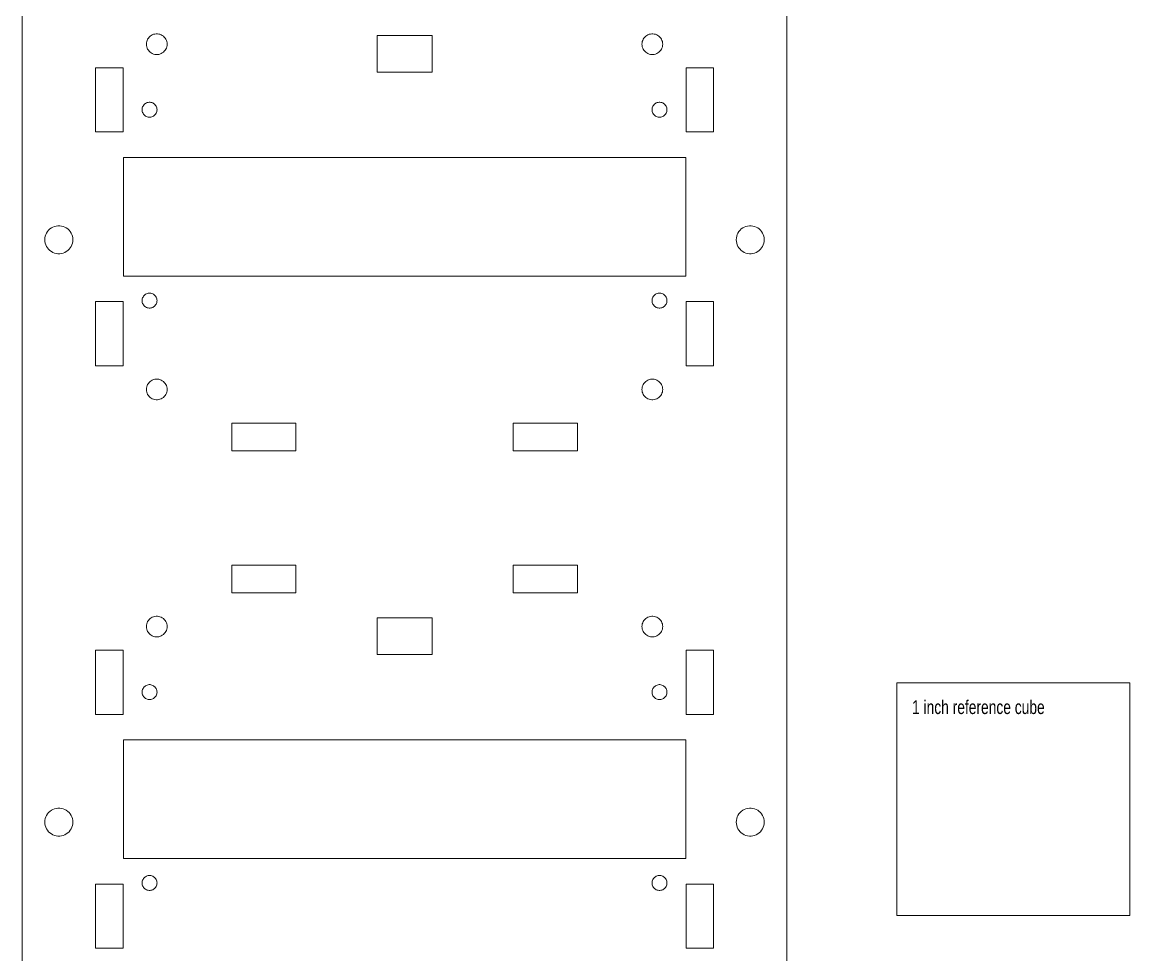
# Model space of a CAD drawing. Header units: millimetres. Extents: x -42 to 79, y -181 to 181.
# Drawn here: x -41.7 to 79.1, y -17 to 84.7 of the extents above; entities that cross this region are included whole.
import ezdxf

# ---------------------------------------------------------------- set-up
doc = ezdxf.new("R2010")
doc.units = ezdxf.units.MM
doc.layers.get('0').update_dxf_attribs({"linetype": 'CONTINUOUS', "lineweight": 0})
doc.styles.get("Standard").update_dxf_attribs({"font": 'txt', "width": 0.75})

msp = doc.modelspace()

# ---------------------------------------------------------------- linework, layer by layer
for p, q in [((-41.7, -179.4), (-41.7, 179.4)), ((41.7, 179.4), (41.7, -179.4)), ((-27.505, 83.346), (-27.373, 83.398)), ((-27.373, 83.398), (-27.235, 83.434)), ((-27.235, 83.434), (-27.094, 83.451)), ((-27.094, 83.451), (-26.952, 83.451)), ((-26.952, 83.451), (-26.812, 83.434)), ((-26.812, 83.434), (-26.674, 83.398)), ((-26.674, 83.398), (-26.542, 83.346)), ((26.542, 83.346), (26.674, 83.398)), ((26.674, 83.398), (26.812, 83.434)), ((26.812, 83.434), (26.952, 83.451)), ((26.952, 83.451), (27.094, 83.451)), ((27.094, 83.451), (27.235, 83.434)), ((27.235, 83.434), (27.373, 83.398)), ((27.373, 83.398), (27.505, 83.346)), ((-28.154, 82.323), (-28.145, 82.465)), ((-28.145, 82.182), (-28.154, 82.323)), ((-28.145, 82.465), (-28.118, 82.604)), ((-28.118, 82.042), (-28.145, 82.182)), ((-28.118, 82.604), (-28.074, 82.739)), ((-28.074, 82.739), (-28.014, 82.868)), ((-28.014, 82.868), (-27.938, 82.988)), ((-27.938, 82.988), (-27.847, 83.097)), ((-27.847, 83.097), (-27.744, 83.194)), ((-27.744, 83.194), (-27.629, 83.278)), ((-27.629, 83.278), (-27.505, 83.346)), ((-26.542, 83.346), (-26.418, 83.278)), ((-26.418, 83.278), (-26.303, 83.194)), ((-26.303, 83.194), (-26.199, 83.097)), ((-26.199, 83.097), (-26.109, 82.988)), ((-26.109, 82.988), (-26.033, 82.868)), ((-26.033, 82.868), (-25.972, 82.739)), ((-25.972, 82.739), (-25.929, 82.604)), ((-25.929, 82.604), (-25.902, 82.465)), ((-25.902, 82.182), (-25.929, 82.042)), ((-25.902, 82.465), (-25.893, 82.323)), ((-25.893, 82.323), (-25.902, 82.182)), ((-3, 79.28), (-3, 83.28)), ((-3, 83.28), (3, 83.28)), ((3, 83.28), (3, 79.28)), ((25.893, 82.323), (25.902, 82.465)), ((25.902, 82.182), (25.893, 82.323)), ((25.902, 82.465), (25.929, 82.604)), ((25.929, 82.042), (25.902, 82.182)), ((25.929, 82.604), (25.972, 82.739)), ((25.972, 82.739), (26.033, 82.868)), ((26.033, 82.868), (26.109, 82.988)), ((26.109, 82.988), (26.199, 83.097)), ((26.199, 83.097), (26.303, 83.194)), ((26.303, 83.194), (26.418, 83.278)), ((26.418, 83.278), (26.542, 83.346)), ((27.505, 83.346), (27.629, 83.278)), ((27.629, 83.278), (27.744, 83.194)), ((27.744, 83.194), (27.847, 83.097)), ((27.847, 83.097), (27.938, 82.988)), ((27.938, 82.988), (28.014, 82.868)), ((28.014, 82.868), (28.074, 82.739)), ((28.074, 82.739), (28.118, 82.604)), ((28.118, 82.604), (28.145, 82.465)), ((28.145, 82.182), (28.118, 82.042)), ((28.145, 82.465), (28.154, 82.323)), ((28.154, 82.323), (28.145, 82.182)), ((-28.074, 81.907), (-28.118, 82.042)), ((-28.014, 81.779), (-28.074, 81.907)), ((-27.938, 81.659), (-28.014, 81.779)), ((-27.847, 81.55), (-27.938, 81.659)), ((-27.744, 81.452), (-27.847, 81.55)), ((-27.629, 81.369), (-27.744, 81.452)), ((-27.505, 81.301), (-27.629, 81.369)), ((-27.373, 81.248), (-27.505, 81.301)), ((-27.235, 81.213), (-27.373, 81.248)), ((-27.094, 81.195), (-27.235, 81.213)), ((-26.952, 81.195), (-27.094, 81.195)), ((-26.812, 81.213), (-26.952, 81.195)), ((-26.674, 81.248), (-26.812, 81.213)), ((-26.542, 81.301), (-26.674, 81.248)), ((-26.418, 81.369), (-26.542, 81.301)), ((-26.303, 81.452), (-26.418, 81.369)), ((-26.199, 81.55), (-26.303, 81.452)), ((-26.109, 81.659), (-26.199, 81.55)), ((-26.033, 81.779), (-26.109, 81.659)), ((-25.972, 81.907), (-26.033, 81.779)), ((-25.929, 82.042), (-25.972, 81.907)), ((25.972, 81.907), (25.929, 82.042)), ((26.033, 81.779), (25.972, 81.907)), ((26.109, 81.659), (26.033, 81.779)), ((26.199, 81.55), (26.109, 81.659)), ((26.303, 81.452), (26.199, 81.55)), ((26.418, 81.369), (26.303, 81.452)), ((26.542, 81.301), (26.418, 81.369)), ((26.674, 81.248), (26.542, 81.301)), ((26.812, 81.213), (26.674, 81.248)), ((26.952, 81.195), (26.812, 81.213)), ((27.094, 81.195), (26.952, 81.195)), ((27.235, 81.213), (27.094, 81.195)), ((27.373, 81.248), (27.235, 81.213)), ((27.505, 81.301), (27.373, 81.248)), ((27.629, 81.369), (27.505, 81.301)), ((27.744, 81.452), (27.629, 81.369)), ((27.847, 81.55), (27.744, 81.452)), ((27.938, 81.659), (27.847, 81.55)), ((28.014, 81.779), (27.938, 81.659)), ((28.074, 81.907), (28.014, 81.779)), ((28.118, 82.042), (28.074, 81.907)), ((-33.7, 72.75), (-33.7, 79.75)), ((-33.7, 79.75), (-30.7, 79.75)), ((-30.7, 79.75), (-30.7, 72.75)), ((30.7, 72.75), (30.7, 79.75)), ((30.7, 79.75), (33.7, 79.75)), ((33.7, 79.75), (33.7, 72.75)), ((3, 79.28), (-3, 79.28)), ((-28.62, 75.176), (-28.614, 75.278)), ((-28.614, 75.074), (-28.62, 75.176)), ((-28.614, 75.278), (-28.594, 75.378)), ((-28.594, 74.974), (-28.614, 75.074)), ((-28.594, 75.378), (-28.563, 75.476)), ((-28.563, 74.876), (-28.594, 74.974)), ((-28.563, 75.476), (-28.519, 75.568)), ((-28.519, 75.568), (-28.465, 75.654)), ((-28.465, 75.654), (-28.399, 75.733)), ((-28.399, 75.733), (-28.325, 75.803)), ((-28.325, 75.803), (-28.242, 75.863)), ((-28.242, 75.863), (-28.153, 75.913)), ((-28.153, 75.913), (-28.058, 75.95)), ((-28.058, 75.95), (-27.959, 75.976)), ((-27.959, 75.976), (-27.857, 75.988)), ((-27.857, 75.988), (-27.755, 75.988)), ((-27.755, 75.988), (-27.653, 75.976)), ((-27.653, 75.976), (-27.554, 75.95)), ((-27.554, 75.95), (-27.459, 75.913)), ((-27.459, 75.913), (-27.37, 75.863)), ((-27.37, 75.863), (-27.287, 75.803)), ((-27.287, 75.803), (-27.213, 75.733)), ((-27.213, 75.733), (-27.147, 75.654)), ((-27.147, 75.654), (-27.093, 75.568)), ((-27.093, 75.568), (-27.049, 75.476)), ((-27.049, 75.476), (-27.018, 75.378)), ((-27.018, 74.974), (-27.049, 74.876)), ((-27.018, 75.378), (-26.998, 75.278)), ((-26.998, 75.074), (-27.018, 74.974)), ((-26.998, 75.278), (-26.992, 75.176)), ((-26.992, 75.176), (-26.998, 75.074)), ((26.992, 75.176), (26.998, 75.278)), ((26.998, 75.074), (26.992, 75.176)), ((26.998, 75.278), (27.018, 75.378)), ((27.018, 74.974), (26.998, 75.074)), ((27.018, 75.378), (27.049, 75.476)), ((27.049, 74.876), (27.018, 74.974)), ((27.049, 75.476), (27.093, 75.568)), ((27.093, 75.568), (27.147, 75.654)), ((27.147, 75.654), (27.213, 75.733)), ((27.213, 75.733), (27.287, 75.803)), ((27.287, 75.803), (27.37, 75.863)), ((27.37, 75.863), (27.459, 75.913)), ((27.459, 75.913), (27.554, 75.95)), ((27.554, 75.95), (27.653, 75.976)), ((27.653, 75.976), (27.755, 75.988)), ((27.755, 75.988), (27.857, 75.988)), ((27.857, 75.988), (27.959, 75.976)), ((27.959, 75.976), (28.058, 75.95)), ((28.058, 75.95), (28.153, 75.913)), ((28.153, 75.913), (28.242, 75.863)), ((28.242, 75.863), (28.325, 75.803)), ((28.325, 75.803), (28.399, 75.733)), ((28.399, 75.733), (28.465, 75.654)), ((28.465, 75.654), (28.519, 75.568)), ((28.519, 75.568), (28.563, 75.476)), ((28.563, 75.476), (28.594, 75.378)), ((28.594, 74.974), (28.563, 74.876)), ((28.594, 75.378), (28.614, 75.278)), ((28.614, 75.074), (28.594, 74.974)), ((28.614, 75.278), (28.62, 75.176)), ((28.62, 75.176), (28.614, 75.074)), ((-28.519, 74.784), (-28.563, 74.876)), ((-28.465, 74.698), (-28.519, 74.784)), ((-28.399, 74.619), (-28.465, 74.698)), ((-28.325, 74.549), (-28.399, 74.619)), ((-28.242, 74.489), (-28.325, 74.549)), ((-28.153, 74.439), (-28.242, 74.489)), ((-28.058, 74.402), (-28.153, 74.439)), ((-27.959, 74.376), (-28.058, 74.402)), ((-27.857, 74.364), (-27.959, 74.376)), ((-27.755, 74.364), (-27.857, 74.364)), ((-27.653, 74.376), (-27.755, 74.364)), ((-27.554, 74.402), (-27.653, 74.376)), ((-27.459, 74.439), (-27.554, 74.402)), ((-27.37, 74.489), (-27.459, 74.439)), ((-27.287, 74.549), (-27.37, 74.489)), ((-27.213, 74.619), (-27.287, 74.549)), ((-27.147, 74.698), (-27.213, 74.619)), ((-27.093, 74.784), (-27.147, 74.698)), ((-27.049, 74.876), (-27.093, 74.784)), ((27.093, 74.784), (27.049, 74.876)), ((27.147, 74.698), (27.093, 74.784)), ((27.213, 74.619), (27.147, 74.698)), ((27.287, 74.549), (27.213, 74.619)), ((27.37, 74.489), (27.287, 74.549)), ((27.459, 74.439), (27.37, 74.489)), ((27.554, 74.402), (27.459, 74.439)), ((27.653, 74.376), (27.554, 74.402)), ((27.755, 74.364), (27.653, 74.376)), ((27.857, 74.364), (27.755, 74.364)), ((27.959, 74.376), (27.857, 74.364)), ((28.058, 74.402), (27.959, 74.376)), ((28.153, 74.439), (28.058, 74.402)), ((28.242, 74.489), (28.153, 74.439)), ((28.325, 74.549), (28.242, 74.489)), ((28.399, 74.619), (28.325, 74.549)), ((28.465, 74.698), (28.399, 74.619)), ((28.519, 74.784), (28.465, 74.698)), ((28.563, 74.876), (28.519, 74.784)), ((-30.7, 72.75), (-33.7, 72.75)), ((33.7, 72.75), (30.7, 72.75)), ((-30.665, 57.025), (-30.665, 69.975)), ((-30.665, 69.975), (30.665, 69.975)), ((30.665, 69.975), (30.665, 57.025)), ((-39.117, 61.561), (-39.035, 61.734)), ((-39.035, 61.734), (-38.933, 61.896)), ((-38.933, 61.896), (-38.811, 62.043)), ((-38.811, 62.043), (-38.671, 62.174)), ((-38.671, 62.174), (-38.517, 62.287)), ((-38.517, 62.287), (-38.349, 62.379)), ((-38.349, 62.379), (-38.171, 62.449)), ((-38.171, 62.449), (-37.986, 62.497)), ((-37.986, 62.497), (-37.796, 62.521)), ((-37.796, 62.521), (-37.604, 62.521)), ((-37.604, 62.521), (-37.414, 62.497)), ((-37.414, 62.497), (-37.229, 62.449)), ((-37.229, 62.449), (-37.051, 62.379)), ((-37.051, 62.379), (-36.883, 62.287)), ((-36.883, 62.287), (-36.729, 62.174)), ((-36.729, 62.174), (-36.589, 62.043)), ((-36.589, 62.043), (-36.467, 61.896)), ((-36.467, 61.896), (-36.365, 61.734)), ((-36.365, 61.734), (-36.283, 61.561)), ((36.283, 61.561), (36.365, 61.734)), ((36.365, 61.734), (36.467, 61.896)), ((36.467, 61.896), (36.589, 62.043)), ((36.589, 62.043), (36.729, 62.174)), ((36.729, 62.174), (36.883, 62.287)), ((36.883, 62.287), (37.051, 62.379)), ((37.051, 62.379), (37.229, 62.449)), ((37.229, 62.449), (37.414, 62.497)), ((37.414, 62.497), (37.604, 62.521)), ((37.604, 62.521), (37.796, 62.521)), ((37.796, 62.521), (37.986, 62.497)), ((37.986, 62.497), (38.171, 62.449)), ((38.171, 62.449), (38.349, 62.379)), ((38.349, 62.379), (38.517, 62.287)), ((38.517, 62.287), (38.671, 62.174)), ((38.671, 62.174), (38.811, 62.043)), ((38.811, 62.043), (38.933, 61.896)), ((38.933, 61.896), (39.035, 61.734)), ((39.035, 61.734), (39.117, 61.561)), ((-39.224, 61), (-39.212, 61.191)), ((-39.212, 60.809), (-39.224, 61)), ((-39.212, 61.191), (-39.176, 61.379)), ((-39.176, 60.621), (-39.212, 60.809)), ((-39.176, 61.379), (-39.117, 61.561)), ((-39.117, 60.439), (-39.176, 60.621)), ((-39.035, 60.266), (-39.117, 60.439)), ((-36.283, 60.439), (-36.365, 60.266)), ((-36.283, 61.561), (-36.224, 61.379)), ((-36.224, 60.621), (-36.283, 60.439)), ((-36.224, 61.379), (-36.188, 61.191)), ((-36.188, 60.809), (-36.224, 60.621)), ((-36.188, 61.191), (-36.176, 61)), ((-36.176, 61), (-36.188, 60.809)), ((36.176, 61), (36.188, 61.191)), ((36.188, 60.809), (36.176, 61)), ((36.188, 61.191), (36.224, 61.379)), ((36.224, 60.621), (36.188, 60.809)), ((36.224, 61.379), (36.283, 61.561)), ((36.283, 60.439), (36.224, 60.621)), ((36.365, 60.266), (36.283, 60.439)), ((39.117, 60.439), (39.035, 60.266)), ((39.117, 61.561), (39.176, 61.379)), ((39.176, 60.621), (39.117, 60.439)), ((39.176, 61.379), (39.212, 61.191)), ((39.212, 60.809), (39.176, 60.621)), ((39.212, 61.191), (39.224, 61)), ((39.224, 61), (39.212, 60.809)), ((-38.933, 60.104), (-39.035, 60.266)), ((-38.811, 59.957), (-38.933, 60.104)), ((-38.671, 59.826), (-38.811, 59.957)), ((-38.517, 59.713), (-38.671, 59.826)), ((-38.349, 59.621), (-38.517, 59.713)), ((-38.171, 59.551), (-38.349, 59.621)), ((-37.986, 59.503), (-38.171, 59.551)), ((-37.796, 59.479), (-37.986, 59.503)), ((-37.604, 59.479), (-37.796, 59.479)), ((-37.414, 59.503), (-37.604, 59.479)), ((-37.229, 59.551), (-37.414, 59.503)), ((-37.051, 59.621), (-37.229, 59.551)), ((-36.883, 59.713), (-37.051, 59.621)), ((-36.729, 59.826), (-36.883, 59.713)), ((-36.589, 59.957), (-36.729, 59.826)), ((-36.467, 60.104), (-36.589, 59.957)), ((-36.365, 60.266), (-36.467, 60.104)), ((36.467, 60.104), (36.365, 60.266)), ((36.589, 59.957), (36.467, 60.104)), ((36.729, 59.826), (36.589, 59.957)), ((36.883, 59.713), (36.729, 59.826)), ((37.051, 59.621), (36.883, 59.713)), ((37.229, 59.551), (37.051, 59.621)), ((37.414, 59.503), (37.229, 59.551)), ((37.604, 59.479), (37.414, 59.503)), ((37.796, 59.479), (37.604, 59.479)), ((37.986, 59.503), (37.796, 59.479)), ((38.171, 59.551), (37.986, 59.503)), ((38.349, 59.621), (38.171, 59.551)), ((38.517, 59.713), (38.349, 59.621)), ((38.671, 59.826), (38.517, 59.713)), ((38.811, 59.957), (38.671, 59.826)), ((38.933, 60.104), (38.811, 59.957)), ((39.035, 60.266), (38.933, 60.104)), ((30.665, 57.025), (-30.665, 57.025)), ((-28.62, 54.364), (-28.614, 54.466)), ((-28.614, 54.262), (-28.62, 54.364)), ((-28.614, 54.466), (-28.594, 54.566)), ((-28.594, 54.566), (-28.563, 54.664)), ((-28.563, 54.664), (-28.519, 54.756)), ((-28.519, 54.756), (-28.465, 54.842)), ((-28.465, 54.842), (-28.399, 54.921)), ((-28.399, 54.921), (-28.325, 54.991)), ((-28.325, 54.991), (-28.242, 55.051)), ((-28.242, 55.051), (-28.153, 55.101)), ((-28.153, 55.101), (-28.058, 55.138)), ((-28.058, 55.138), (-27.959, 55.164)), ((-27.959, 55.164), (-27.857, 55.176)), ((-27.857, 55.176), (-27.755, 55.176)), ((-27.755, 55.176), (-27.653, 55.164)), ((-27.653, 55.164), (-27.554, 55.138)), ((-27.554, 55.138), (-27.459, 55.101)), ((-27.459, 55.101), (-27.37, 55.051)), ((-27.37, 55.051), (-27.287, 54.991)), ((-27.287, 54.991), (-27.213, 54.921)), ((-27.213, 54.921), (-27.147, 54.842)), ((-27.147, 54.842), (-27.093, 54.756)), ((-27.093, 54.756), (-27.049, 54.664)), ((-27.049, 54.664), (-27.018, 54.566)), ((-27.018, 54.566), (-26.998, 54.466)), ((-26.998, 54.466), (-26.992, 54.364)), ((-26.992, 54.364), (-26.998, 54.262)), ((26.992, 54.364), (26.998, 54.466)), ((26.998, 54.262), (26.992, 54.364)), ((26.998, 54.466), (27.018, 54.566)), ((27.018, 54.566), (27.049, 54.664)), ((27.049, 54.664), (27.093, 54.756)), ((27.093, 54.756), (27.147, 54.842)), ((27.147, 54.842), (27.213, 54.921)), ((27.213, 54.921), (27.287, 54.991)), ((27.287, 54.991), (27.37, 55.051)), ((27.37, 55.051), (27.459, 55.101)), ((27.459, 55.101), (27.554, 55.138)), ((27.554, 55.138), (27.653, 55.164)), ((27.653, 55.164), (27.755, 55.176)), ((27.755, 55.176), (27.857, 55.176)), ((27.857, 55.176), (27.959, 55.164)), ((27.959, 55.164), (28.058, 55.138)), ((28.058, 55.138), (28.153, 55.101)), ((28.153, 55.101), (28.242, 55.051)), ((28.242, 55.051), (28.325, 54.991)), ((28.325, 54.991), (28.399, 54.921)), ((28.399, 54.921), (28.465, 54.842)), ((28.465, 54.842), (28.519, 54.756)), ((28.519, 54.756), (28.563, 54.664)), ((28.563, 54.664), (28.594, 54.566)), ((28.594, 54.566), (28.614, 54.466)), ((28.614, 54.466), (28.62, 54.364)), ((28.62, 54.364), (28.614, 54.262)), ((-33.7, 47.25), (-33.7, 54.25)), ((-33.7, 54.25), (-30.7, 54.25)), ((-30.7, 54.25), (-30.7, 47.25)), ((-28.594, 54.162), (-28.614, 54.262)), ((-28.563, 54.064), (-28.594, 54.162)), ((-28.519, 53.972), (-28.563, 54.064)), ((-28.465, 53.886), (-28.519, 53.972)), ((-28.399, 53.807), (-28.465, 53.886)), ((-28.325, 53.737), (-28.399, 53.807)), ((-28.242, 53.677), (-28.325, 53.737)), ((-28.153, 53.627), (-28.242, 53.677)), ((-28.058, 53.59), (-28.153, 53.627)), ((-27.959, 53.564), (-28.058, 53.59)), ((-27.857, 53.552), (-27.959, 53.564)), ((-27.755, 53.552), (-27.857, 53.552)), ((-27.653, 53.564), (-27.755, 53.552)), ((-27.554, 53.59), (-27.653, 53.564)), ((-27.459, 53.627), (-27.554, 53.59)), ((-27.37, 53.677), (-27.459, 53.627)), ((-27.287, 53.737), (-27.37, 53.677)), ((-27.213, 53.807), (-27.287, 53.737)), ((-27.147, 53.886), (-27.213, 53.807)), ((-27.093, 53.972), (-27.147, 53.886)), ((-27.049, 54.064), (-27.093, 53.972)), ((-27.018, 54.162), (-27.049, 54.064)), ((-26.998, 54.262), (-27.018, 54.162)), ((27.018, 54.162), (26.998, 54.262)), ((27.049, 54.064), (27.018, 54.162)), ((27.093, 53.972), (27.049, 54.064)), ((27.147, 53.886), (27.093, 53.972)), ((27.213, 53.807), (27.147, 53.886)), ((27.287, 53.737), (27.213, 53.807)), ((27.37, 53.677), (27.287, 53.737)), ((27.459, 53.627), (27.37, 53.677)), ((27.554, 53.59), (27.459, 53.627)), ((27.653, 53.564), (27.554, 53.59)), ((27.755, 53.552), (27.653, 53.564)), ((27.857, 53.552), (27.755, 53.552)), ((27.959, 53.564), (27.857, 53.552)), ((28.058, 53.59), (27.959, 53.564)), ((28.153, 53.627), (28.058, 53.59)), ((28.242, 53.677), (28.153, 53.627)), ((28.325, 53.737), (28.242, 53.677)), ((28.399, 53.807), (28.325, 53.737)), ((28.465, 53.886), (28.399, 53.807)), ((28.519, 53.972), (28.465, 53.886)), ((28.563, 54.064), (28.519, 53.972)), ((28.594, 54.162), (28.563, 54.064)), ((28.614, 54.262), (28.594, 54.162)), ((30.7, 47.25), (30.7, 54.25)), ((30.7, 54.25), (33.7, 54.25)), ((33.7, 54.25), (33.7, 47.25)), ((-30.7, 47.25), (-33.7, 47.25)), ((33.7, 47.25), (30.7, 47.25)), ((-28.154, 44.677), (-28.145, 44.818)), ((-28.145, 44.818), (-28.118, 44.958)), ((-28.118, 44.958), (-28.074, 45.093)), ((-28.074, 45.093), (-28.014, 45.221)), ((-28.014, 45.221), (-27.938, 45.341)), ((-27.938, 45.341), (-27.847, 45.45)), ((-27.847, 45.45), (-27.744, 45.548)), ((-27.744, 45.548), (-27.629, 45.631)), ((-27.629, 45.631), (-27.505, 45.699)), ((-27.505, 45.699), (-27.373, 45.752)), ((-27.373, 45.752), (-27.235, 45.787)), ((-27.235, 45.787), (-27.094, 45.805)), ((-27.094, 45.805), (-26.952, 45.805)), ((-26.952, 45.805), (-26.812, 45.787)), ((-26.812, 45.787), (-26.674, 45.752)), ((-26.674, 45.752), (-26.542, 45.699)), ((-26.542, 45.699), (-26.418, 45.631)), ((-26.418, 45.631), (-26.303, 45.548)), ((-26.303, 45.548), (-26.199, 45.45)), ((-26.199, 45.45), (-26.109, 45.341)), ((-26.109, 45.341), (-26.033, 45.221)), ((-26.033, 45.221), (-25.972, 45.093)), ((-25.972, 45.093), (-25.929, 44.958)), ((-25.929, 44.958), (-25.902, 44.818)), ((-25.902, 44.818), (-25.893, 44.677)), ((25.893, 44.677), (25.902, 44.818)), ((25.902, 44.818), (25.929, 44.958)), ((25.929, 44.958), (25.972, 45.093)), ((25.972, 45.093), (26.033, 45.221)), ((26.033, 45.221), (26.109, 45.341)), ((26.109, 45.341), (26.199, 45.45)), ((26.199, 45.45), (26.303, 45.548)), ((26.303, 45.548), (26.418, 45.631)), ((26.418, 45.631), (26.542, 45.699)), ((26.542, 45.699), (26.674, 45.752)), ((26.674, 45.752), (26.812, 45.787)), ((26.812, 45.787), (26.952, 45.805)), ((26.952, 45.805), (27.094, 45.805)), ((27.094, 45.805), (27.235, 45.787)), ((27.235, 45.787), (27.373, 45.752)), ((27.373, 45.752), (27.505, 45.699)), ((27.505, 45.699), (27.629, 45.631)), ((27.629, 45.631), (27.744, 45.548)), ((27.744, 45.548), (27.847, 45.45)), ((27.847, 45.45), (27.938, 45.341)), ((27.938, 45.341), (28.014, 45.221)), ((28.014, 45.221), (28.074, 45.093)), ((28.074, 45.093), (28.118, 44.958)), ((28.118, 44.958), (28.145, 44.818)), ((28.145, 44.818), (28.154, 44.677)), ((-28.145, 44.535), (-28.154, 44.677)), ((-28.118, 44.396), (-28.145, 44.535)), ((-28.074, 44.261), (-28.118, 44.396)), ((-28.014, 44.132), (-28.074, 44.261)), ((-27.938, 44.012), (-28.014, 44.132)), ((-27.847, 43.903), (-27.938, 44.012)), ((-27.744, 43.806), (-27.847, 43.903)), ((-27.629, 43.722), (-27.744, 43.806)), ((-27.505, 43.654), (-27.629, 43.722)), ((-27.373, 43.602), (-27.505, 43.654)), ((-27.235, 43.566), (-27.373, 43.602)), ((-27.094, 43.549), (-27.235, 43.566)), ((-26.952, 43.549), (-27.094, 43.549)), ((-26.812, 43.566), (-26.952, 43.549)), ((-26.674, 43.602), (-26.812, 43.566)), ((-26.542, 43.654), (-26.674, 43.602)), ((-26.418, 43.722), (-26.542, 43.654)), ((-26.303, 43.806), (-26.418, 43.722)), ((-26.199, 43.903), (-26.303, 43.806)), ((-26.109, 44.012), (-26.199, 43.903)), ((-26.033, 44.132), (-26.109, 44.012)), ((-25.972, 44.261), (-26.033, 44.132)), ((-25.929, 44.396), (-25.972, 44.261)), ((-25.902, 44.535), (-25.929, 44.396)), ((-25.893, 44.677), (-25.902, 44.535)), ((25.902, 44.535), (25.893, 44.677)), ((25.929, 44.396), (25.902, 44.535)), ((25.972, 44.261), (25.929, 44.396)), ((26.033, 44.132), (25.972, 44.261)), ((26.109, 44.012), (26.033, 44.132)), ((26.199, 43.903), (26.109, 44.012)), ((26.303, 43.806), (26.199, 43.903)), ((26.418, 43.722), (26.303, 43.806)), ((26.542, 43.654), (26.418, 43.722)), ((26.674, 43.602), (26.542, 43.654)), ((26.812, 43.566), (26.674, 43.602)), ((26.952, 43.549), (26.812, 43.566)), ((27.094, 43.549), (26.952, 43.549)), ((27.235, 43.566), (27.094, 43.549)), ((27.373, 43.602), (27.235, 43.566)), ((27.505, 43.654), (27.373, 43.602)), ((27.629, 43.722), (27.505, 43.654)), ((27.744, 43.806), (27.629, 43.722)), ((27.847, 43.903), (27.744, 43.806)), ((27.938, 44.012), (27.847, 43.903)), ((28.014, 44.132), (27.938, 44.012)), ((28.074, 44.261), (28.014, 44.132)), ((28.118, 44.396), (28.074, 44.261)), ((28.145, 44.535), (28.118, 44.396)), ((28.154, 44.677), (28.145, 44.535)), ((-18.85, 38), (-18.85, 41)), ((-18.85, 41), (-11.85, 41)), ((-11.85, 41), (-11.85, 38)), ((11.85, 38), (11.85, 41)), ((11.85, 41), (18.85, 41)), ((18.85, 41), (18.85, 38)), ((-11.85, 38), (-18.85, 38)), ((18.85, 38), (11.85, 38)), ((-18.85, 22.5), (-18.85, 25.5)), ((-18.85, 25.5), (-11.85, 25.5)), ((-11.85, 25.5), (-11.85, 22.5)), ((11.85, 22.5), (11.85, 25.5)), ((11.85, 25.5), (18.85, 25.5)), ((18.85, 25.5), (18.85, 22.5)), ((-11.85, 22.5), (-18.85, 22.5)), ((18.85, 22.5), (11.85, 22.5)), ((-28.074, 19.239), (-28.014, 19.368)), ((-28.014, 19.368), (-27.938, 19.488)), ((-27.938, 19.488), (-27.847, 19.597)), ((-27.847, 19.597), (-27.744, 19.694)), ((-27.744, 19.694), (-27.629, 19.778)), ((-27.629, 19.778), (-27.505, 19.846)), ((-27.505, 19.846), (-27.373, 19.898)), ((-27.373, 19.898), (-27.235, 19.934)), ((-27.235, 19.934), (-27.094, 19.951)), ((-27.094, 19.951), (-26.952, 19.951)), ((-26.952, 19.951), (-26.812, 19.934)), ((-26.812, 19.934), (-26.674, 19.898)), ((-26.674, 19.898), (-26.542, 19.846)), ((-26.542, 19.846), (-26.418, 19.778)), ((-26.418, 19.778), (-26.303, 19.694)), ((-26.303, 19.694), (-26.199, 19.597)), ((-26.199, 19.597), (-26.109, 19.488)), ((-26.109, 19.488), (-26.033, 19.368)), ((-26.033, 19.368), (-25.972, 19.239)), ((-3, 15.78), (-3, 19.78)), ((-3, 19.78), (3, 19.78)), ((3, 19.78), (3, 15.78)), ((25.972, 19.239), (26.033, 19.368)), ((26.033, 19.368), (26.109, 19.488)), ((26.109, 19.488), (26.199, 19.597)), ((26.199, 19.597), (26.303, 19.694)), ((26.303, 19.694), (26.418, 19.778)), ((26.418, 19.778), (26.542, 19.846)), ((26.542, 19.846), (26.674, 19.898)), ((26.674, 19.898), (26.812, 19.934)), ((26.812, 19.934), (26.952, 19.951)), ((26.952, 19.951), (27.094, 19.951)), ((27.094, 19.951), (27.235, 19.934)), ((27.235, 19.934), (27.373, 19.898)), ((27.373, 19.898), (27.505, 19.846)), ((27.505, 19.846), (27.629, 19.778)), ((27.629, 19.778), (27.744, 19.694)), ((27.744, 19.694), (27.847, 19.597)), ((27.847, 19.597), (27.938, 19.488)), ((27.938, 19.488), (28.014, 19.368)), ((28.014, 19.368), (28.074, 19.239)), ((-28.154, 18.823), (-28.145, 18.965)), ((-28.145, 18.682), (-28.154, 18.823)), ((-28.145, 18.965), (-28.118, 19.104)), ((-28.118, 18.542), (-28.145, 18.682)), ((-28.118, 19.104), (-28.074, 19.239)), ((-28.074, 18.407), (-28.118, 18.542)), ((-28.014, 18.279), (-28.074, 18.407)), ((-27.938, 18.159), (-28.014, 18.279)), ((-27.847, 18.05), (-27.938, 18.159)), ((-26.109, 18.159), (-26.199, 18.05)), ((-26.033, 18.279), (-26.109, 18.159)), ((-25.972, 18.407), (-26.033, 18.279)), ((-25.972, 19.239), (-25.929, 19.104)), ((-25.929, 18.542), (-25.972, 18.407)), ((-25.929, 19.104), (-25.902, 18.965)), ((-25.902, 18.682), (-25.929, 18.542)), ((-25.902, 18.965), (-25.893, 18.823)), ((-25.893, 18.823), (-25.902, 18.682)), ((25.893, 18.823), (25.902, 18.965)), ((25.902, 18.682), (25.893, 18.823)), ((25.902, 18.965), (25.929, 19.104)), ((25.929, 18.542), (25.902, 18.682)), ((25.929, 19.104), (25.972, 19.239)), ((25.972, 18.407), (25.929, 18.542)), ((26.033, 18.279), (25.972, 18.407)), ((26.109, 18.159), (26.033, 18.279)), ((26.199, 18.05), (26.109, 18.159)), ((27.938, 18.159), (27.847, 18.05)), ((28.014, 18.279), (27.938, 18.159)), ((28.074, 18.407), (28.014, 18.279)), ((28.074, 19.239), (28.118, 19.104)), ((28.118, 18.542), (28.074, 18.407)), ((28.118, 19.104), (28.145, 18.965)), ((28.145, 18.682), (28.118, 18.542)), ((28.145, 18.965), (28.154, 18.823)), ((28.154, 18.823), (28.145, 18.682)), ((-27.744, 17.952), (-27.847, 18.05)), ((-27.629, 17.869), (-27.744, 17.952)), ((-27.505, 17.801), (-27.629, 17.869)), ((-27.373, 17.748), (-27.505, 17.801)), ((-27.235, 17.713), (-27.373, 17.748)), ((-27.094, 17.695), (-27.235, 17.713)), ((-26.952, 17.695), (-27.094, 17.695)), ((-26.812, 17.713), (-26.952, 17.695)), ((-26.674, 17.748), (-26.812, 17.713)), ((-26.542, 17.801), (-26.674, 17.748)), ((-26.418, 17.869), (-26.542, 17.801)), ((-26.303, 17.952), (-26.418, 17.869)), ((-26.199, 18.05), (-26.303, 17.952)), ((26.303, 17.952), (26.199, 18.05)), ((26.418, 17.869), (26.303, 17.952)), ((26.542, 17.801), (26.418, 17.869)), ((26.674, 17.748), (26.542, 17.801)), ((26.812, 17.713), (26.674, 17.748)), ((26.952, 17.695), (26.812, 17.713)), ((27.094, 17.695), (26.952, 17.695)), ((27.235, 17.713), (27.094, 17.695)), ((27.373, 17.748), (27.235, 17.713)), ((27.505, 17.801), (27.373, 17.748)), ((27.629, 17.869), (27.505, 17.801)), ((27.744, 17.952), (27.629, 17.869)), ((27.847, 18.05), (27.744, 17.952)), ((-33.7, 9.25), (-33.7, 16.25)), ((-33.7, 16.25), (-30.7, 16.25)), ((-30.7, 16.25), (-30.7, 9.25)), ((3, 15.78), (-3, 15.78)), ((30.7, 9.25), (30.7, 16.25)), ((30.7, 16.25), (33.7, 16.25)), ((33.7, 16.25), (33.7, 9.25)), ((-28.519, 12.068), (-28.465, 12.154)), ((-28.465, 12.154), (-28.399, 12.233)), ((-28.399, 12.233), (-28.325, 12.303)), ((-28.325, 12.303), (-28.242, 12.363)), ((-28.242, 12.363), (-28.153, 12.413)), ((-28.153, 12.413), (-28.058, 12.45)), ((-28.058, 12.45), (-27.959, 12.476)), ((-27.959, 12.476), (-27.857, 12.488)), ((-27.857, 12.488), (-27.755, 12.488)), ((-27.755, 12.488), (-27.653, 12.476)), ((-27.653, 12.476), (-27.554, 12.45)), ((-27.554, 12.45), (-27.459, 12.413)), ((-27.459, 12.413), (-27.37, 12.363)), ((-27.37, 12.363), (-27.287, 12.303)), ((-27.287, 12.303), (-27.213, 12.233)), ((-27.213, 12.233), (-27.147, 12.154)), ((-27.147, 12.154), (-27.093, 12.068)), ((27.093, 12.068), (27.147, 12.154)), ((27.147, 12.154), (27.213, 12.233)), ((27.213, 12.233), (27.287, 12.303)), ((27.287, 12.303), (27.37, 12.363)), ((27.37, 12.363), (27.459, 12.413)), ((27.459, 12.413), (27.554, 12.45)), ((27.554, 12.45), (27.653, 12.476)), ((27.653, 12.476), (27.755, 12.488)), ((27.755, 12.488), (27.857, 12.488)), ((27.857, 12.488), (27.959, 12.476)), ((27.959, 12.476), (28.058, 12.45)), ((28.058, 12.45), (28.153, 12.413)), ((28.153, 12.413), (28.242, 12.363)), ((28.242, 12.363), (28.325, 12.303)), ((28.325, 12.303), (28.399, 12.233)), ((28.399, 12.233), (28.465, 12.154)), ((28.465, 12.154), (28.519, 12.068)), ((53.7, -12.7), (53.7, 12.7)), ((53.7, 12.7), (79.1, 12.7)), ((79.1, 12.7), (79.1, -12.7)), ((-28.62, 11.676), (-28.614, 11.778)), ((-28.614, 11.574), (-28.62, 11.676)), ((-28.614, 11.778), (-28.594, 11.878)), ((-28.594, 11.474), (-28.614, 11.574)), ((-28.594, 11.878), (-28.563, 11.976)), ((-28.563, 11.376), (-28.594, 11.474)), ((-28.563, 11.976), (-28.519, 12.068)), ((-28.519, 11.284), (-28.563, 11.376)), ((-28.465, 11.198), (-28.519, 11.284)), ((-28.399, 11.119), (-28.465, 11.198)), ((-28.325, 11.049), (-28.399, 11.119)), ((-28.242, 10.989), (-28.325, 11.049)), ((-28.153, 10.939), (-28.242, 10.989)), ((-28.058, 10.902), (-28.153, 10.939)), ((-27.959, 10.876), (-28.058, 10.902)), ((-27.857, 10.864), (-27.959, 10.876)), ((-27.653, 10.876), (-27.755, 10.864)), ((-27.554, 10.902), (-27.653, 10.876)), ((-27.459, 10.939), (-27.554, 10.902)), ((-27.37, 10.989), (-27.459, 10.939)), ((-27.287, 11.049), (-27.37, 10.989)), ((-27.213, 11.119), (-27.287, 11.049)), ((-27.147, 11.198), (-27.213, 11.119)), ((-27.093, 11.284), (-27.147, 11.198)), ((-27.093, 12.068), (-27.049, 11.976)), ((-27.049, 11.376), (-27.093, 11.284)), ((-27.049, 11.976), (-27.018, 11.878)), ((-27.018, 11.474), (-27.049, 11.376)), ((-27.018, 11.878), (-26.998, 11.778)), ((-26.998, 11.574), (-27.018, 11.474)), ((-26.998, 11.778), (-26.992, 11.676)), ((-26.992, 11.676), (-26.998, 11.574)), ((26.992, 11.676), (26.998, 11.778)), ((26.998, 11.574), (26.992, 11.676)), ((26.998, 11.778), (27.018, 11.878)), ((27.018, 11.474), (26.998, 11.574)), ((27.018, 11.878), (27.049, 11.976)), ((27.049, 11.376), (27.018, 11.474)), ((27.049, 11.976), (27.093, 12.068)), ((27.093, 11.284), (27.049, 11.376)), ((27.147, 11.198), (27.093, 11.284)), ((27.213, 11.119), (27.147, 11.198)), ((27.287, 11.049), (27.213, 11.119)), ((27.37, 10.989), (27.287, 11.049)), ((27.459, 10.939), (27.37, 10.989)), ((27.554, 10.902), (27.459, 10.939)), ((27.653, 10.876), (27.554, 10.902)), ((27.755, 10.864), (27.653, 10.876)), ((27.959, 10.876), (27.857, 10.864)), ((28.058, 10.902), (27.959, 10.876)), ((28.153, 10.939), (28.058, 10.902)), ((28.242, 10.989), (28.153, 10.939)), ((28.325, 11.049), (28.242, 10.989)), ((28.399, 11.119), (28.325, 11.049)), ((28.465, 11.198), (28.399, 11.119)), ((28.519, 11.284), (28.465, 11.198)), ((28.519, 12.068), (28.563, 11.976)), ((28.563, 11.376), (28.519, 11.284)), ((28.563, 11.976), (28.594, 11.878)), ((28.594, 11.474), (28.563, 11.376)), ((28.594, 11.878), (28.614, 11.778)), ((28.614, 11.574), (28.594, 11.474)), ((28.614, 11.778), (28.62, 11.676)), ((28.62, 11.676), (28.614, 11.574)), ((-27.755, 10.864), (-27.857, 10.864)), ((27.857, 10.864), (27.755, 10.864)), ((-30.7, 9.25), (-33.7, 9.25)), ((33.7, 9.25), (30.7, 9.25)), ((-30.665, -6.475), (-30.665, 6.475)), ((-30.665, 6.475), (30.665, 6.475)), ((30.665, 6.475), (30.665, -6.475)), ((-38.517, -1.213), (-38.349, -1.121)), ((-38.349, -1.121), (-38.171, -1.051)), ((-38.171, -1.051), (-37.986, -1.003)), ((-37.986, -1.003), (-37.796, -0.979)), ((-37.796, -0.979), (-37.604, -0.979)), ((-37.604, -0.979), (-37.414, -1.003)), ((-37.414, -1.003), (-37.229, -1.051)), ((-37.229, -1.051), (-37.051, -1.121)), ((-37.051, -1.121), (-36.883, -1.213)), ((36.883, -1.213), (37.051, -1.121)), ((37.051, -1.121), (37.229, -1.051)), ((37.229, -1.051), (37.414, -1.003)), ((37.414, -1.003), (37.604, -0.979)), ((37.604, -0.979), (37.796, -0.979)), ((37.796, -0.979), (37.986, -1.003)), ((37.986, -1.003), (38.171, -1.051)), ((38.171, -1.051), (38.349, -1.121)), ((38.349, -1.121), (38.517, -1.213)), ((-39.224, -2.5), (-39.212, -2.309)), ((-39.212, -2.309), (-39.176, -2.121)), ((-39.176, -2.121), (-39.117, -1.939)), ((-39.117, -1.939), (-39.035, -1.766)), ((-39.035, -1.766), (-38.933, -1.604)), ((-38.933, -1.604), (-38.811, -1.457)), ((-38.811, -1.457), (-38.671, -1.326)), ((-38.671, -1.326), (-38.517, -1.213)), ((-36.883, -1.213), (-36.729, -1.326)), ((-36.729, -1.326), (-36.589, -1.457)), ((-36.589, -1.457), (-36.467, -1.604)), ((-36.467, -1.604), (-36.365, -1.766)), ((-36.365, -1.766), (-36.283, -1.939)), ((-36.283, -1.939), (-36.224, -2.121)), ((-36.224, -2.121), (-36.188, -2.309)), ((-36.188, -2.309), (-36.176, -2.5)), ((36.176, -2.5), (36.188, -2.309)), ((36.188, -2.309), (36.224, -2.121)), ((36.224, -2.121), (36.283, -1.939)), ((36.283, -1.939), (36.365, -1.766)), ((36.365, -1.766), (36.467, -1.604)), ((36.467, -1.604), (36.589, -1.457)), ((36.589, -1.457), (36.729, -1.326)), ((36.729, -1.326), (36.883, -1.213)), ((38.517, -1.213), (38.671, -1.326)), ((38.671, -1.326), (38.811, -1.457)), ((38.811, -1.457), (38.933, -1.604)), ((38.933, -1.604), (39.035, -1.766)), ((39.035, -1.766), (39.117, -1.939)), ((39.117, -1.939), (39.176, -2.121)), ((39.176, -2.121), (39.212, -2.309)), ((39.212, -2.309), (39.224, -2.5)), ((-39.212, -2.691), (-39.224, -2.5)), ((-39.176, -2.879), (-39.212, -2.691)), ((-39.117, -3.061), (-39.176, -2.879)), ((-39.035, -3.234), (-39.117, -3.061)), ((-38.933, -3.396), (-39.035, -3.234)), ((-38.811, -3.543), (-38.933, -3.396)), ((-38.671, -3.674), (-38.811, -3.543)), ((-36.589, -3.543), (-36.729, -3.674)), ((-36.467, -3.396), (-36.589, -3.543)), ((-36.365, -3.234), (-36.467, -3.396)), ((-36.283, -3.061), (-36.365, -3.234)), ((-36.224, -2.879), (-36.283, -3.061)), ((-36.188, -2.691), (-36.224, -2.879)), ((-36.176, -2.5), (-36.188, -2.691)), ((36.188, -2.691), (36.176, -2.5)), ((36.224, -2.879), (36.188, -2.691)), ((36.283, -3.061), (36.224, -2.879)), ((36.365, -3.234), (36.283, -3.061)), ((36.467, -3.396), (36.365, -3.234)), ((36.589, -3.543), (36.467, -3.396)), ((36.729, -3.674), (36.589, -3.543)), ((38.811, -3.543), (38.671, -3.674)), ((38.933, -3.396), (38.811, -3.543)), ((39.035, -3.234), (38.933, -3.396)), ((39.117, -3.061), (39.035, -3.234)), ((39.176, -2.879), (39.117, -3.061)), ((39.212, -2.691), (39.176, -2.879)), ((39.224, -2.5), (39.212, -2.691)), ((-38.517, -3.787), (-38.671, -3.674)), ((-38.349, -3.879), (-38.517, -3.787)), ((-38.171, -3.949), (-38.349, -3.879)), ((-37.986, -3.997), (-38.171, -3.949)), ((-37.796, -4.021), (-37.986, -3.997)), ((-37.604, -4.021), (-37.796, -4.021)), ((-37.414, -3.997), (-37.604, -4.021)), ((-37.229, -3.949), (-37.414, -3.997)), ((-37.051, -3.879), (-37.229, -3.949)), ((-36.883, -3.787), (-37.051, -3.879)), ((-36.729, -3.674), (-36.883, -3.787)), ((36.883, -3.787), (36.729, -3.674)), ((37.051, -3.879), (36.883, -3.787)), ((37.229, -3.949), (37.051, -3.879)), ((37.414, -3.997), (37.229, -3.949)), ((37.604, -4.021), (37.414, -3.997)), ((37.796, -4.021), (37.604, -4.021)), ((37.986, -3.997), (37.796, -4.021)), ((38.171, -3.949), (37.986, -3.997)), ((38.349, -3.879), (38.171, -3.949)), ((38.517, -3.787), (38.349, -3.879)), ((38.671, -3.674), (38.517, -3.787)), ((30.665, -6.475), (-30.665, -6.475)), ((-28.325, -8.509), (-28.242, -8.449)), ((-28.242, -8.449), (-28.153, -8.399)), ((-28.153, -8.399), (-28.058, -8.362)), ((-28.058, -8.362), (-27.959, -8.336)), ((-27.959, -8.336), (-27.857, -8.324)), ((-27.857, -8.324), (-27.755, -8.324)), ((-27.755, -8.324), (-27.653, -8.336)), ((-27.653, -8.336), (-27.554, -8.362)), ((-27.554, -8.362), (-27.459, -8.399)), ((-27.459, -8.399), (-27.37, -8.449)), ((-27.37, -8.449), (-27.287, -8.509)), ((27.287, -8.509), (27.37, -8.449)), ((27.37, -8.449), (27.459, -8.399)), ((27.459, -8.399), (27.554, -8.362)), ((27.554, -8.362), (27.653, -8.336)), ((27.653, -8.336), (27.755, -8.324)), ((27.755, -8.324), (27.857, -8.324)), ((27.857, -8.324), (27.959, -8.336)), ((27.959, -8.336), (28.058, -8.362)), ((28.058, -8.362), (28.153, -8.399)), ((28.153, -8.399), (28.242, -8.449)), ((28.242, -8.449), (28.325, -8.509)), ((-33.7, -16.25), (-33.7, -9.25)), ((-33.7, -9.25), (-30.7, -9.25)), ((-30.7, -9.25), (-30.7, -16.25)), ((-28.62, -9.136), (-28.614, -9.034)), ((-28.614, -9.238), (-28.62, -9.136)), ((-28.614, -9.034), (-28.594, -8.934)), ((-28.594, -9.338), (-28.614, -9.238)), ((-28.594, -8.934), (-28.563, -8.836)), ((-28.563, -9.436), (-28.594, -9.338)), ((-28.563, -8.836), (-28.519, -8.744)), ((-28.519, -9.528), (-28.563, -9.436)), ((-28.519, -8.744), (-28.465, -8.658)), ((-28.465, -9.614), (-28.519, -9.528)), ((-28.465, -8.658), (-28.399, -8.579)), ((-28.399, -9.693), (-28.465, -9.614)), ((-28.399, -8.579), (-28.325, -8.509)), ((-27.287, -8.509), (-27.213, -8.579)), ((-27.213, -8.579), (-27.147, -8.658)), ((-27.147, -9.614), (-27.213, -9.693)), ((-27.147, -8.658), (-27.093, -8.744)), ((-27.093, -9.528), (-27.147, -9.614)), ((-27.093, -8.744), (-27.049, -8.836)), ((-27.049, -9.436), (-27.093, -9.528)), ((-27.049, -8.836), (-27.018, -8.934)), ((-27.018, -9.338), (-27.049, -9.436)), ((-27.018, -8.934), (-26.998, -9.034)), ((-26.998, -9.238), (-27.018, -9.338)), ((-26.998, -9.034), (-26.992, -9.136)), ((-26.992, -9.136), (-26.998, -9.238)), ((26.992, -9.136), (26.998, -9.034)), ((26.998, -9.238), (26.992, -9.136)), ((26.998, -9.034), (27.018, -8.934)), ((27.018, -9.338), (26.998, -9.238)), ((27.018, -8.934), (27.049, -8.836)), ((27.049, -9.436), (27.018, -9.338)), ((27.049, -8.836), (27.093, -8.744)), ((27.093, -9.528), (27.049, -9.436)), ((27.093, -8.744), (27.147, -8.658)), ((27.147, -9.614), (27.093, -9.528)), ((27.147, -8.658), (27.213, -8.579)), ((27.213, -9.693), (27.147, -9.614)), ((27.213, -8.579), (27.287, -8.509)), ((28.325, -8.509), (28.399, -8.579)), ((28.399, -8.579), (28.465, -8.658)), ((28.465, -9.614), (28.399, -9.693)), ((28.465, -8.658), (28.519, -8.744)), ((28.519, -9.528), (28.465, -9.614)), ((28.519, -8.744), (28.563, -8.836)), ((28.563, -9.436), (28.519, -9.528)), ((28.563, -8.836), (28.594, -8.934)), ((28.594, -9.338), (28.563, -9.436)), ((28.594, -8.934), (28.614, -9.034)), ((28.614, -9.238), (28.594, -9.338)), ((28.614, -9.034), (28.62, -9.136)), ((28.62, -9.136), (28.614, -9.238)), ((30.7, -16.25), (30.7, -9.25)), ((30.7, -9.25), (33.7, -9.25)), ((33.7, -9.25), (33.7, -16.25)), ((-28.325, -9.763), (-28.399, -9.693)), ((-28.242, -9.823), (-28.325, -9.763)), ((-28.153, -9.873), (-28.242, -9.823)), ((-28.058, -9.91), (-28.153, -9.873)), ((-27.959, -9.936), (-28.058, -9.91)), ((-27.857, -9.948), (-27.959, -9.936)), ((-27.755, -9.948), (-27.857, -9.948)), ((-27.653, -9.936), (-27.755, -9.948)), ((-27.554, -9.91), (-27.653, -9.936)), ((-27.459, -9.873), (-27.554, -9.91)), ((-27.37, -9.823), (-27.459, -9.873)), ((-27.287, -9.763), (-27.37, -9.823)), ((-27.213, -9.693), (-27.287, -9.763)), ((27.287, -9.763), (27.213, -9.693)), ((27.37, -9.823), (27.287, -9.763)), ((27.459, -9.873), (27.37, -9.823)), ((27.554, -9.91), (27.459, -9.873)), ((27.653, -9.936), (27.554, -9.91)), ((27.755, -9.948), (27.653, -9.936)), ((27.857, -9.948), (27.755, -9.948)), ((27.959, -9.936), (27.857, -9.948)), ((28.058, -9.91), (27.959, -9.936)), ((28.153, -9.873), (28.058, -9.91)), ((28.242, -9.823), (28.153, -9.873)), ((28.325, -9.763), (28.242, -9.823)), ((28.399, -9.693), (28.325, -9.763)), ((79.1, -12.7), (53.7, -12.7)), ((-30.7, -16.25), (-33.7, -16.25)), ((33.7, -16.25), (30.7, -16.25))]:
    msp.add_line(p, q)

# ---------------------------------------------------------------- texts
at = {"insert": (55.347, 10.784), "char_height": 1.5, "width": 100, "attachment_point": 1}
msp.add_mtext('1\\~inch\\~reference\\~cube', dxfattribs=at)

doc.saveas('drawing.dxf')
